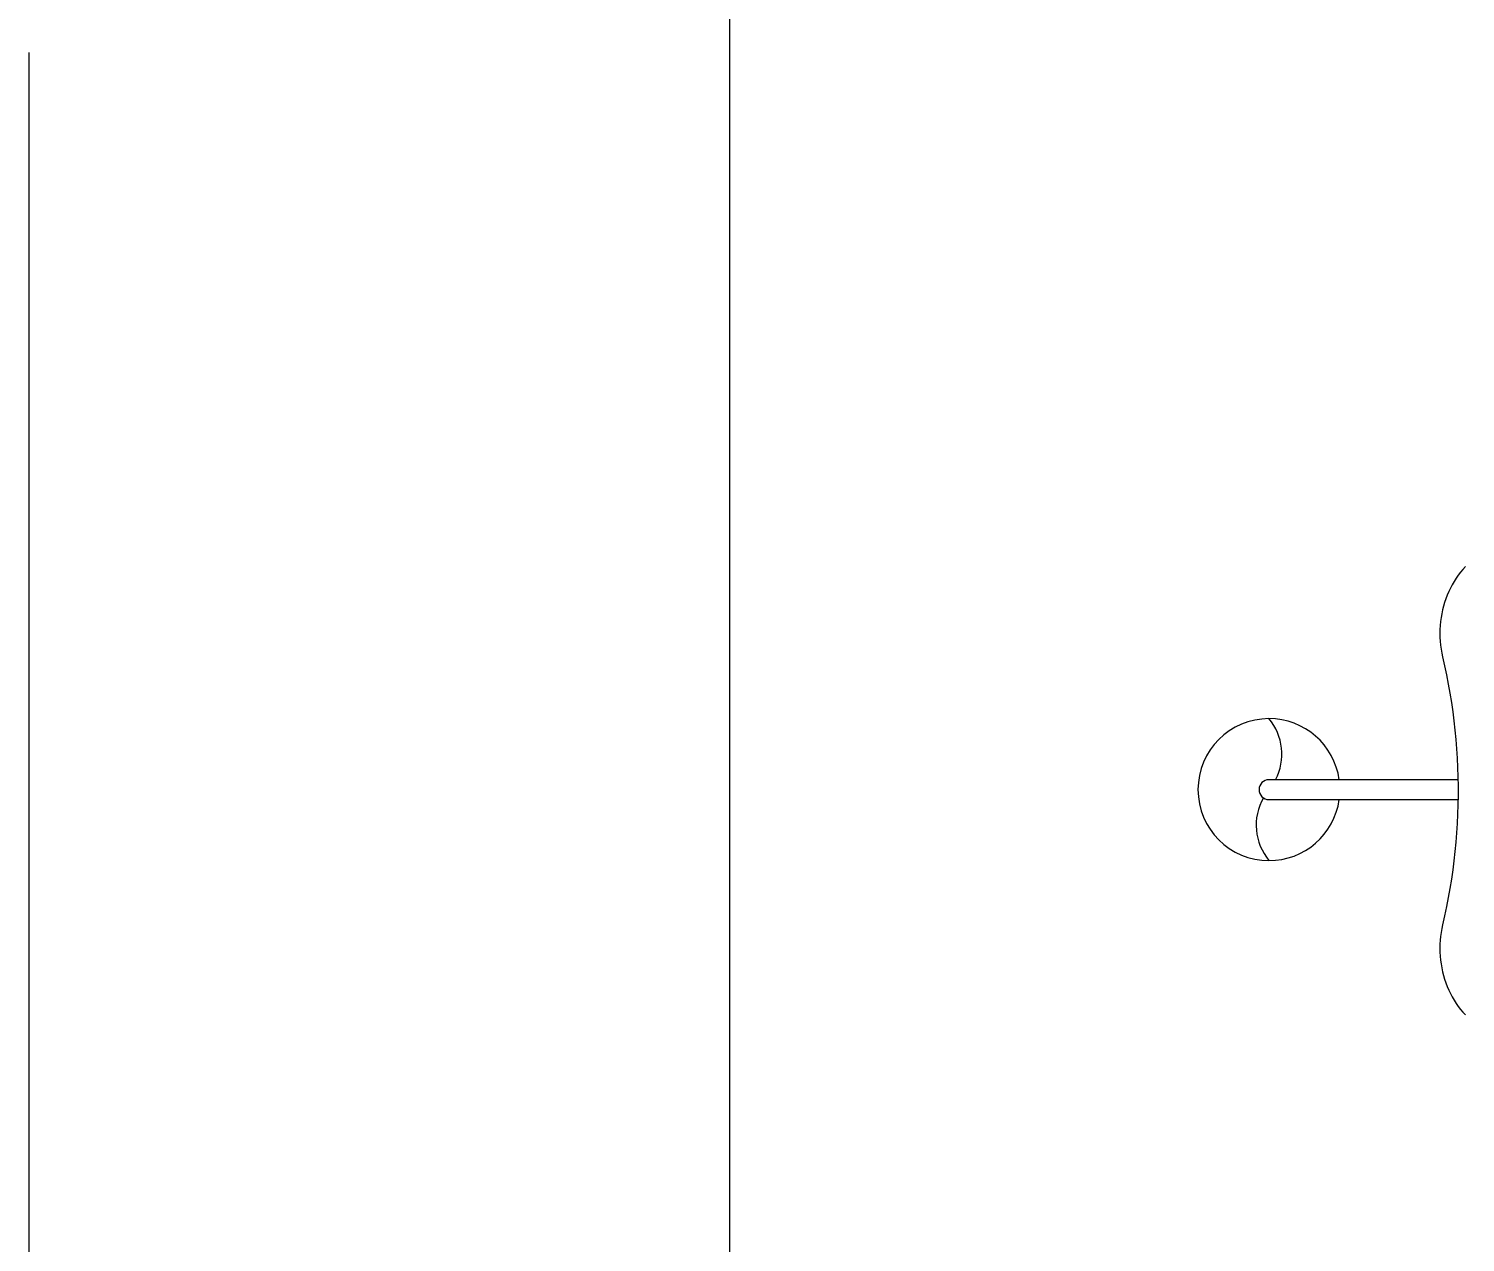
# Model space of a CAD drawing. Header units: millimetres. Extents: x -4714 to 4317, y -5309 to 4445.
# Drawn here: x -4714 to -1679, y -951 to 1613 of the extents above; entities that cross this region are included whole.
import ezdxf

# ---------------------------------------------------------------- set-up
doc = ezdxf.new("R2010")
doc.units = ezdxf.units.MM
doc.layers.add('DIKOM_РАЗМЕР_ЗОНА', color=7, linetype='Continuous')
doc.layers.add('DIKOM_РАЗМЕР_ОБЪЕКТА', color=7, linetype='Continuous')
doc.styles.add('style1', font='arial.ttf', dxfattribs={"width": 0.8})
doc.dimstyles.new('1-50', dxfattribs={"dimtxt": 300, "dimasz": 200, "dimexe": 100, "dimexo": 0, "dimgap": 100, "dimtad": 1, "dimtxsty": 'style1', "dimcen": 200, "dimclrd": 7, "dimclre": 7, "dimclrt": 7, "dimadec": 1, "dimazin": 2, "dimtfac": 1, "dimtmove": 0, "dimatfit": 2, "dimfxl": 0, "dimlwd": 25, "dimlwe": 18, "dimarcsym": 0})

# ---------------------------------------------------------------- blocks, each defined once
blk = doc.blocks.new('*D11')
at = {"layer": 'Defpoints', "color": 0, "transparency": 16777216}
for p in [(-3233.9, 2386.8), (1916.1, -344.8), (1916.1, -3165.5)]:
    blk.add_point(p, dxfattribs=at)
at = {"layer": 'DIKOM_РАЗМЕР_ОБЪЕКТА', "color": 7, "lineweight": 18, "transparency": 16777216}
for p, q in [((-3233.9, 2386.8), (-3233.9, -3265.5)), ((1916.1, -344.8), (1916.1, -3265.5))]:
    blk.add_line(p, q, dxfattribs=at)
at = {"layer": 'DIKOM_РАЗМЕР_ОБЪЕКТА', "color": 7, "lineweight": 25, "transparency": 16777216}
blk.add_line((-3033.9, -3165.5), (1716.1, -3165.5), dxfattribs=at)
at = {"layer": 'DIKOM_РАЗМЕР_ОБЪЕКТА', "color": 7, "transparency": 16777216}
for points in [[(-3033.9, -3132.2), (-3033.9, -3198.9), (-3233.9, -3165.5)], [(1716.1, -3132.2), (1716.1, -3198.9), (1916.1, -3165.5)]]:
    blk.add_solid(points, dxfattribs=at)
at = {"layer": 'DIKOM_РАЗМЕР_ОБЪЕКТА', "color": 7, "transparency": 16777216, "insert": (-1591.9, -2912.3), "char_height": 300, "attachment_point": 5, "style": 'style1'}
blk.add_mtext('5150', dxfattribs=at)
blk = doc.blocks.new('*D13')
at = {"layer": 'Defpoints', "color": 0, "transparency": 16777216}
for p in [(-4714, 1563), (3408.1, -3354.8), (3408.1, -5209.4)]:
    blk.add_point(p, dxfattribs=at)
at = {"layer": 'DIKOM_РАЗМЕР_ЗОНА', "color": 7, "lineweight": 18, "transparency": 16777216}
for p, q in [((-4714, 1563), (-4714, -5309.4)), ((3408.1, -3354.8), (3408.1, -5309.4))]:
    blk.add_line(p, q, dxfattribs=at)
at = {"layer": 'DIKOM_РАЗМЕР_ЗОНА', "color": 7, "lineweight": 25, "transparency": 16777216}
blk.add_line((-4514, -5209.4), (3208.1, -5209.4), dxfattribs=at)
at = {"layer": 'DIKOM_РАЗМЕР_ЗОНА', "color": 7, "transparency": 16777216}
for points in [[(-4514, -5176), (-4514, -5242.7), (-4714, -5209.4)], [(3208.1, -5176), (3208.1, -5242.7), (3408.1, -5209.4)]]:
    blk.add_solid(points, dxfattribs=at)
at = {"layer": 'DIKOM_РАЗМЕР_ЗОНА', "color": 7, "transparency": 16777216, "insert": (-658.9, -4956.2), "char_height": 300, "attachment_point": 5, "style": 'style1'}
blk.add_mtext('8150', dxfattribs=at)

msp = doc.modelspace()

# ---------------------------------------------------------------- linework, layer by layer
at = {"color": 7, "linetype": 'Continuous', "lineweight": 15}
for p, q in [((-1694.716, 26.152), (-2093.868, 26.152)), ((-2093.868, -15.848), (-1694.638, -15.848))]:
    msp.add_line(p, q, dxfattribs=at)
at = {"color": 7, "linetype": 'Continuous', "lineweight": 15, "flags": 128}
for points in [[(-1678.796, 476.344), (-1684.055, 470.598), (-1689.089, 464.59), (-1693.89, 458.332), (-1698.448, 451.837), (-1702.754, 445.116), (-1706.8, 438.183), (-1710.577, 431.052), (-1714.08, 423.735), (-1717.3, 416.247), (-1720.232, 408.603), (-1722.87, 400.818), (-1725.208, 392.906), (-1727.243, 384.883), (-1728.971, 376.764), (-1730.387, 368.566), (-1731.49, 360.304), (-1732.277, 351.993), (-1732.746, 343.651), (-1732.898, 335.293), (-1732.73, 326.935), (-1732.245, 318.594), (-1731.442, 310.285), (-1730.323, 302.025), (-1728.891, 293.831), (-1727.148, 285.716)], [(-1727.148, 285.716), (-1722.817, 266.609), (-1718.79, 247.414), (-1715.067, 228.137), (-1711.65, 208.785), (-1708.54, 189.363), (-1705.737, 169.879), (-1703.244, 150.34), (-1701.061, 130.751), (-1699.188, 111.119), (-1697.627, 91.451), (-1696.377, 71.753), (-1695.439, 52.032), (-1694.814, 32.294), (-1694.501, 12.547), (-1694.501, -7.204), (-1694.814, -26.951), (-1695.439, -46.688), (-1696.377, -66.409), (-1697.627, -86.107), (-1699.188, -105.775), (-1701.061, -125.407), (-1703.244, -144.996), (-1705.737, -164.536), (-1708.54, -184.02), (-1711.65, -203.441), (-1715.067, -222.794), (-1718.79, -242.071), (-1722.817, -261.266), (-1727.148, -280.373)], [(-1727.148, -280.373), (-1728.891, -288.487), (-1730.323, -296.682), (-1731.442, -304.942), (-1732.245, -313.25), (-1732.73, -321.591), (-1732.898, -329.949), (-1732.746, -338.307), (-1732.277, -346.65), (-1731.49, -354.96), (-1730.387, -363.223), (-1728.971, -371.421), (-1727.243, -379.54), (-1725.208, -387.563), (-1722.87, -395.474), (-1720.232, -403.26), (-1717.3, -410.904), (-1714.08, -418.391), (-1710.577, -425.708), (-1706.8, -432.84), (-1702.754, -439.773), (-1698.448, -446.494), (-1693.89, -452.989), (-1689.089, -459.247), (-1684.055, -465.254), (-1678.796, -471.001)]]:
    msp.add_lwpolyline(points, dxfattribs=at)
at = {"color": 7, "linetype": 'Continuous', "lineweight": 15}
for centre, radius, start, end in [((-2093.868, 5.152), 150, 90, 270), ((-2093.868, 5.152), 150, 8.047846, 90), ((-2184.108, 80.152), 117.338, 332.599456, 39.730558), ((-2093.868, 5.152), 21, 90, 270), ((-2093.868, 5.152), 21, 90, 180), ((-2093.868, 5.152), 21, 180, 270), ((-2003.628, -69.848), 117.338, 150.537394, 219.730558), ((-2093.868, 5.152), 150, 270, 351.952154)]:
    msp.add_arc(centre, radius, start, end, dxfattribs=at)

# ---------------------------------------------------------------- dimensions: what is measured, and where the dimension line sits
at = {"layer": 'DIKOM_РАЗМЕР_ЗОНА', "color": 3}
dim = msp.add_linear_dim(base=(3408.132, -5209.378), p1=(-4713.981, 1562.972), p2=(3408.132, -3354.848), text='8150', dimstyle='1-50', dxfattribs=at)
dim.commit()
dim.dimension.update_dxf_attribs({"geometry": '*D13', "text_midpoint": (-658.906, -5209.378), "dimtype": 160})
at = {"layer": 'DIKOM_РАЗМЕР_ОБЪЕКТА'}
dim = msp.add_linear_dim(base=(1916.132, -3165.518), p1=(-3233.943, 2386.826), p2=(1916.132, -344.849), text='5150', dimstyle='1-50', dxfattribs=at)
dim.commit()
dim.dimension.update_dxf_attribs({"geometry": '*D11', "text_midpoint": (-1591.868, -3165.518), "dimtype": 160})

doc.saveas('drawing.dxf')
